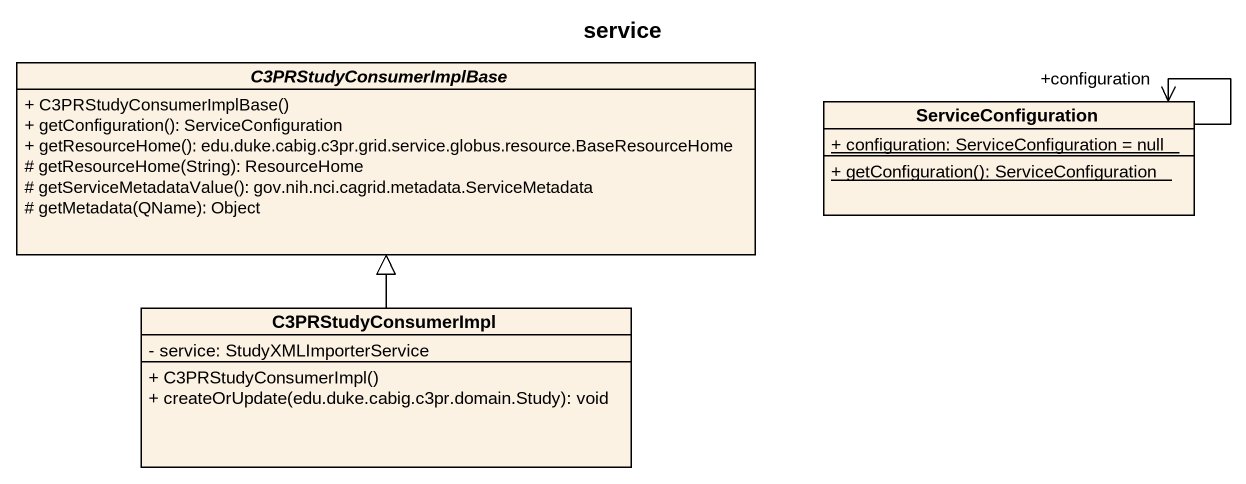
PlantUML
@startuml
title service
hide circle
hide empty members
skinparam classAttributeIconSize 0
abstract class C3PRStudyConsumerImplBase {
  + C3PRStudyConsumerImplBase()
  + getConfiguration(): ServiceConfiguration
  + getResourceHome(): edu.duke.cabig.c3pr.grid.service.globus.resource.BaseResourceHome
  # getResourceHome(String): ResourceHome
  # getServiceMetadataValue(): gov.nih.nci.cagrid.metadata.ServiceMetadata
  # getMetadata(QName): Object
}
class ServiceConfiguration {
  {static} + configuration: ServiceConfiguration = null
  {static} + getConfiguration(): ServiceConfiguration
}
class C3PRStudyConsumerImpl {
  - service: StudyXMLImporterService
  + C3PRStudyConsumerImpl()
  + createOrUpdate(edu.duke.cabig.c3pr.domain.Study): void
}
ServiceConfiguration --> "+configuration" ServiceConfiguration
C3PRStudyConsumerImpl -up-|> C3PRStudyConsumerImplBase
@enduml
